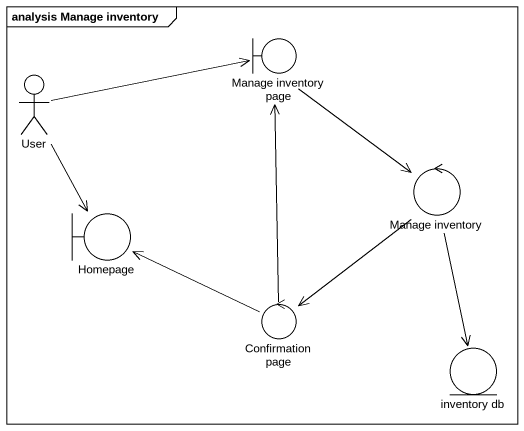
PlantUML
@startuml
mainframe analysis Manage inventory
boundary "Manage inventory page" as Manage_inventory_page
actor User
control "Manage inventory" as Manage_inventory
boundary Homepage
control "Confirmation page" as Confirmation_page
entity "inventory db" as inventory_db
Manage_inventory_page --> Manage_inventory
User -right-> Manage_inventory_page
User --> Homepage
Manage_inventory --> Confirmation_page
Manage_inventory --> inventory_db
Confirmation_page -up-> Manage_inventory_page
Confirmation_page -left-> Homepage
@enduml
